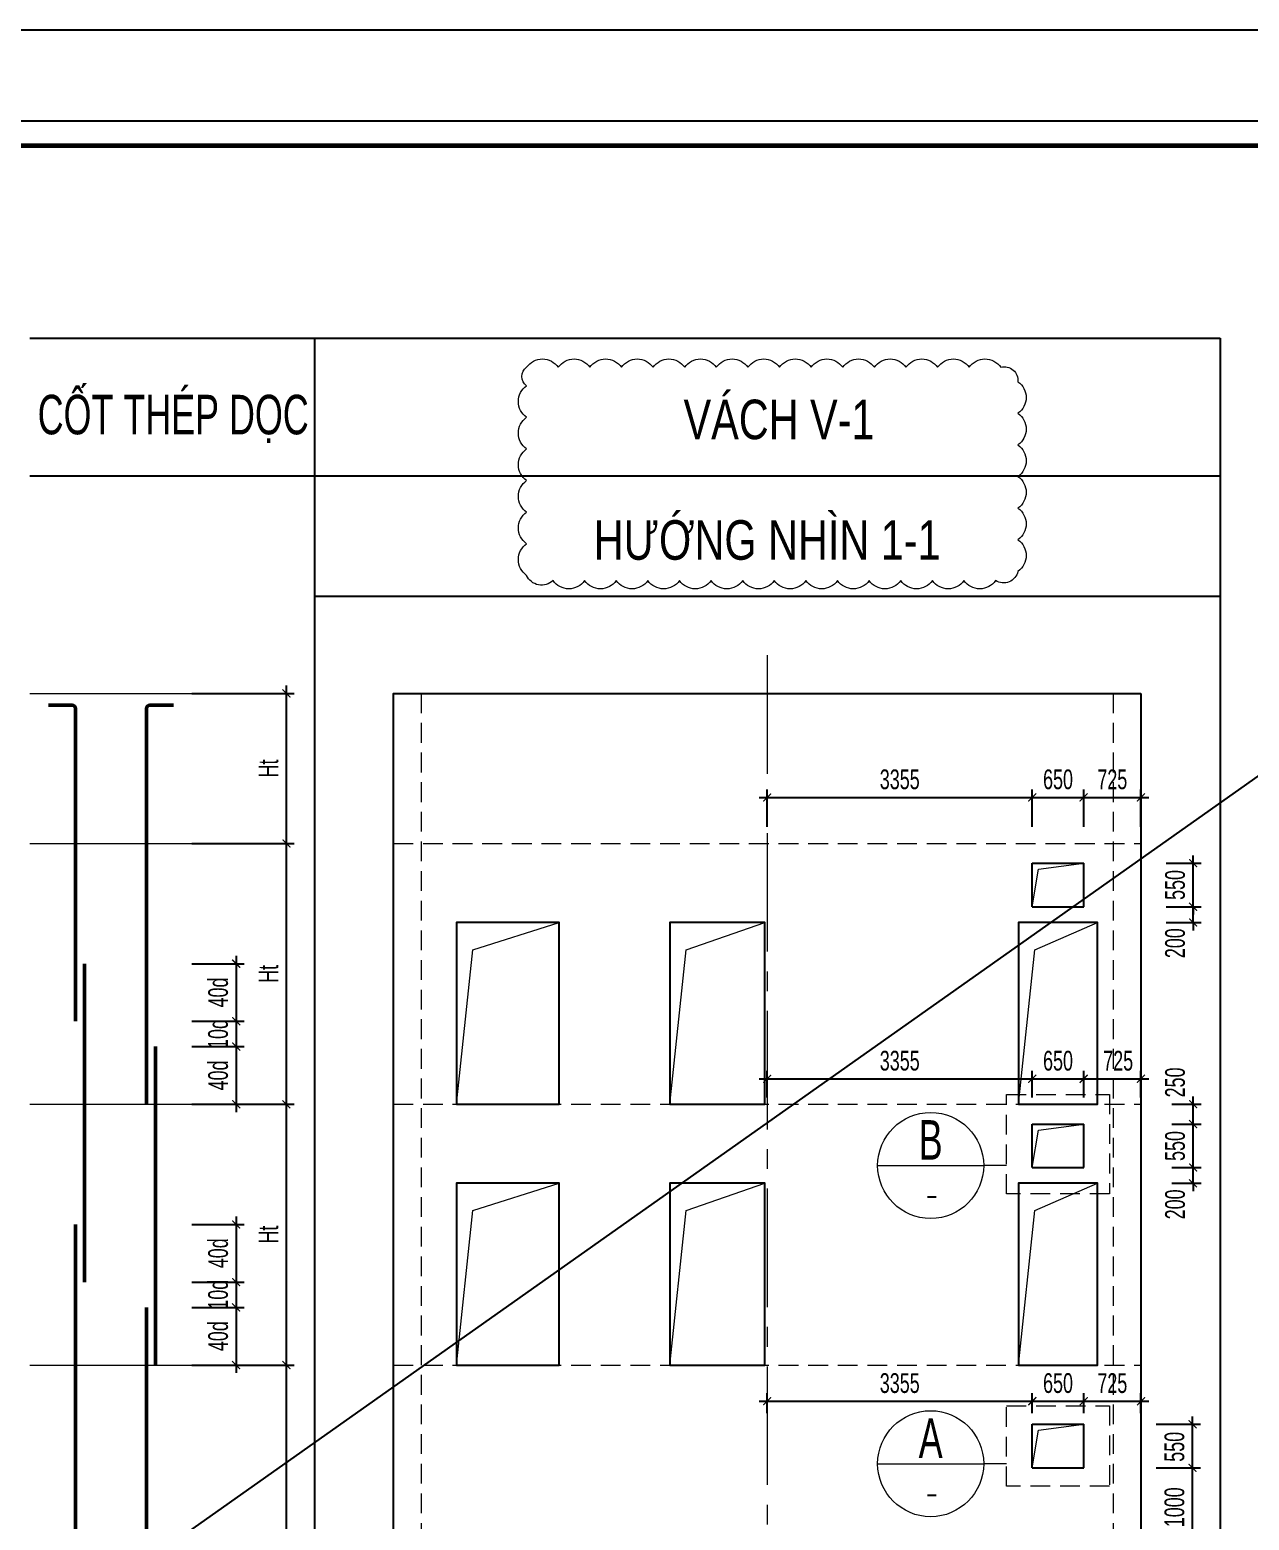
# Model space of a CAD drawing. Header units: millimetres. Extents: x -17374 to 181693, y -29783 to 15580.
# Drawn here: x 128884 to 132742, y 10865 to 15580 of the extents above; entities that cross this region are included whole.
import ezdxf
from ezdxf.enums import TextEntityAlignment as Align

# ---------------------------------------------------------------- set-up
doc = ezdxf.new("R2010")
doc.units = ezdxf.units.MM
doc.header["$LTSCALE"] = 250
doc.header["$MEASUREMENT"] = 0
doc.linetypes.add('CENTER2', pattern=[1.125, 0.75, -0.125, 0.125, -0.125])
doc.linetypes.add('HIDDEN', pattern=[0.375, 0.25, -0.125])
doc.layers.add('CDC-KHUNGTEN', color=7, linetype='Continuous')
for name, color, linetype, lineweight in [('CDC.01.AXIS', 160, 'CENTER2', 13), ('CDC.02.DIM', 1, 'Continuous', 18), ('CDC.03.BORDER', 3, 'Continuous', 25), ('CDC.04.HIDDEN', 8, 'HIDDEN', 15), ('CDC.05.STEEL', 4, 'Continuous', 50), ('CDC.06.TEXT', 2, 'Continuous', 18), ('CDC.11.NOTE', 8, 'Continuous', 18)]:
    doc.layers.add(name, color=color, linetype=linetype, lineweight=lineweight)
doc.layers.add('CHANGE 2019', color=6, linetype='Continuous', lineweight=18, plot=False)
doc.layers.add('KCS_Plotter', color=11, linetype='Continuous', plot=False)
doc.styles.add('ARIAL', font='arial.ttf', dxfattribs={"width": 0.65})
doc.styles.add('KCS_SMTEXT', font='arial.ttf', dxfattribs={"width": 0.7})
doc.dimstyles.new('dim25x4', dxfattribs={"dimscale": 25, "dimtxt": 2.5, "dimasz": 1, "dimexe": 1, "dimexo": 0, "dimgap": 1, "dimtad": 1, "dimdec": 0, "dimlfac": 4, "dimdsep": 46, "dimtxsty": 'ARIAL', "dimblk": 'ARCHTICK', "dimcen": 1, "dimdle": 1, "dimclrd": 1, "dimclre": 1, "dimclrt": 2, "dimadec": 0, "dimazin": 0, "dimtfac": 0.00072, "dimtdec": 0, "dimtix": 1, "dimtmove": 2, "dimatfit": 3, "dimldrblk": 'ARCHTICK', "dimfxl": 1, "dimtolj": 1, "dimarcsym": 0})

# ---------------------------------------------------------------- blocks, each defined once
blk = doc.blocks.new('_ArchTick')
at = {"color": 0, "linetype": 'ByBlock', "const_width": 0.15}
blk.add_lwpolyline([(-0.5, -0.5), (0.5, 0.5)], dxfattribs=at)
blk = doc.blocks.new('*D327')
at = {"layer": 'CDC.02.DIM', "color": 1, "lineweight": -2, "transparency": 16777216}
for p, q in [((129696.2, 10180.8), (129696.2, 11380.8)), ((129397.1, 11355.8), (129721.2, 11355.8)), ((129397.1, 10205.8), (129721.2, 10205.8))]:
    blk.add_line(p, q, dxfattribs=at)
at = {"layer": 'Defpoints', "color": 0, "transparency": 16777216}
for p in [(129397.1, 11355.8), (129696.2, 11355.8), (129397.1, 10205.8)]:
    blk.add_point(p, dxfattribs=at)
at = {"layer": 'CDC.02.DIM', "color": 1, "lineweight": -2, "transparency": 16777216, "xscale": 25, "yscale": 25, "zscale": 25}
for p, rotation in [((129696.2, 11355.8), 90), ((129696.2, 10205.8), 270)]:
    blk.add_blockref('_ArchTick', p, dxfattribs=dict(at, rotation=rotation))
at = {"layer": 'CDC.02.DIM', "color": 2, "transparency": 16777216, "insert": (129639.6, 10780.8), "char_height": 62.5, "attachment_point": 5, "rotation": 90, "style": 'ARIAL'}
blk.add_mtext('\\A1;Ht', dxfattribs=at)
blk = doc.blocks.new('*D289')
at = {"layer": 'CDC.02.DIM', "color": 1, "lineweight": -2, "transparency": 16777216}
for p, q in [((129397.1, 11800.6), (129562.3, 11800.6)), ((129537.3, 11825.6), (129537.3, 11593.2)), ((129397.1, 11618.2), (129562.3, 11618.2))]:
    blk.add_line(p, q, dxfattribs=at)
at = {"layer": 'Defpoints', "color": 0, "transparency": 16777216}
for p in [(129397.1, 11800.6), (129397.1, 11618.2), (129537.3, 11618.2)]:
    blk.add_point(p, dxfattribs=at)
at = {"layer": 'CDC.02.DIM', "color": 1, "lineweight": -2, "transparency": 16777216, "xscale": 25, "yscale": 25, "zscale": 25}
for p, rotation in [((129537.3, 11800.6), 90), ((129537.3, 11618.2), 270)]:
    blk.add_blockref('_ArchTick', p, dxfattribs=dict(at, rotation=rotation))
at = {"layer": 'CDC.02.DIM', "color": 2, "transparency": 16777216, "insert": (129480.4, 11709.4), "char_height": 62.5, "attachment_point": 5, "rotation": 90, "style": 'ARIAL'}
blk.add_mtext('\\A1;40d', dxfattribs=at)
blk = doc.blocks.new('*D290')
at = {"layer": 'CDC.02.DIM', "color": 1, "lineweight": -2, "transparency": 16777216}
for p, q in [((129537.3, 11563.2), (129537.3, 11330.8)), ((129397.1, 11538.2), (129562.3, 11538.2)), ((129397.1, 11355.8), (129562.3, 11355.8))]:
    blk.add_line(p, q, dxfattribs=at)
at = {"layer": 'Defpoints', "color": 0, "transparency": 16777216}
for p in [(129397.1, 11538.2), (129397.1, 11355.8), (129537.3, 11355.8)]:
    blk.add_point(p, dxfattribs=at)
at = {"layer": 'CDC.02.DIM', "color": 1, "lineweight": -2, "transparency": 16777216, "xscale": 25, "yscale": 25, "zscale": 25}
for p, rotation in [((129537.3, 11538.2), 90), ((129537.3, 11355.8), 270)]:
    blk.add_blockref('_ArchTick', p, dxfattribs=dict(at, rotation=rotation))
at = {"layer": 'CDC.02.DIM', "color": 2, "transparency": 16777216, "insert": (129480.4, 11447), "char_height": 62.5, "attachment_point": 5, "rotation": 90, "style": 'ARIAL'}
blk.add_mtext('\\A1;40d', dxfattribs=at)
blk = doc.blocks.new('*D291')
at = {"layer": 'CDC.02.DIM', "color": 1, "lineweight": -2, "transparency": 16777216}
for p, q in [((129397.1, 11618.2), (129562.3, 11618.2)), ((129537.3, 11643.2), (129537.3, 11513.2)), ((129397.1, 11538.2), (129562.3, 11538.2))]:
    blk.add_line(p, q, dxfattribs=at)
at = {"layer": 'Defpoints', "color": 0, "transparency": 16777216}
for p in [(129397.1, 11618.2), (129397.1, 11538.2), (129537.3, 11538.2)]:
    blk.add_point(p, dxfattribs=at)
at = {"layer": 'CDC.02.DIM', "color": 1, "lineweight": -2, "transparency": 16777216, "xscale": 25, "yscale": 25, "zscale": 25}
for p, rotation in [((129537.3, 11618.2), 90), ((129537.3, 11538.2), 270)]:
    blk.add_blockref('_ArchTick', p, dxfattribs=dict(at, rotation=rotation))
at = {"layer": 'CDC.02.DIM', "color": 2, "transparency": 16777216, "insert": (129480.2, 11578.2), "char_height": 62.5, "attachment_point": 5, "rotation": 90, "style": 'ARIAL'}
blk.add_mtext('\\A1;10d', dxfattribs=at)
blk = doc.blocks.new('*D292')
at = {"layer": 'CDC.02.DIM', "color": 1, "lineweight": -2, "transparency": 16777216}
for p, q in [((129397.1, 12180.8), (129721.2, 12180.8)), ((129696.2, 11330.8), (129696.2, 12205.8)), ((129397.1, 11355.8), (129721.2, 11355.8))]:
    blk.add_line(p, q, dxfattribs=at)
at = {"layer": 'Defpoints', "color": 0, "transparency": 16777216}
for p in [(129397.1, 12180.8), (129696.2, 12180.8), (129397.1, 11355.8)]:
    blk.add_point(p, dxfattribs=at)
at = {"layer": 'CDC.02.DIM', "color": 1, "lineweight": -2, "transparency": 16777216, "xscale": 25, "yscale": 25, "zscale": 25}
for p, rotation in [((129696.2, 12180.8), 90), ((129696.2, 11355.8), 270)]:
    blk.add_blockref('_ArchTick', p, dxfattribs=dict(at, rotation=rotation))
at = {"layer": 'CDC.02.DIM', "color": 2, "transparency": 16777216, "insert": (129639.6, 11768.3), "char_height": 62.5, "attachment_point": 5, "rotation": 90, "style": 'ARIAL'}
blk.add_mtext('\\A1;Ht', dxfattribs=at)
blk = doc.blocks.new('*D296')
at = {"layer": 'CDC.02.DIM', "color": 1, "lineweight": -2, "transparency": 16777216}
for p, q in [((129537.3, 12650.6), (129537.3, 12418.2)), ((129397.1, 12625.6), (129562.3, 12625.6)), ((129397.1, 12443.2), (129562.3, 12443.2))]:
    blk.add_line(p, q, dxfattribs=at)
at = {"layer": 'Defpoints', "color": 0, "transparency": 16777216}
for p in [(129397.1, 12625.6), (129397.1, 12443.2), (129537.3, 12443.2)]:
    blk.add_point(p, dxfattribs=at)
at = {"layer": 'CDC.02.DIM', "color": 1, "lineweight": -2, "transparency": 16777216, "xscale": 25, "yscale": 25, "zscale": 25}
for p, rotation in [((129537.3, 12625.6), 90), ((129537.3, 12443.2), 270)]:
    blk.add_blockref('_ArchTick', p, dxfattribs=dict(at, rotation=rotation))
at = {"layer": 'CDC.02.DIM', "color": 2, "transparency": 16777216, "insert": (129480.4, 12534.4), "char_height": 62.5, "attachment_point": 5, "rotation": 90, "style": 'ARIAL'}
blk.add_mtext('\\A1;40d', dxfattribs=at)
blk = doc.blocks.new('*D297')
at = {"layer": 'CDC.02.DIM', "color": 1, "lineweight": -2, "transparency": 16777216}
for p, q in [((129397.1, 12363.2), (129562.3, 12363.2)), ((129537.3, 12388.2), (129537.3, 12155.8)), ((129397.1, 12180.8), (129562.3, 12180.8))]:
    blk.add_line(p, q, dxfattribs=at)
at = {"layer": 'Defpoints', "color": 0, "transparency": 16777216}
for p in [(129397.1, 12363.2), (129397.1, 12180.8), (129537.3, 12180.8)]:
    blk.add_point(p, dxfattribs=at)
at = {"layer": 'CDC.02.DIM', "color": 1, "lineweight": -2, "transparency": 16777216, "xscale": 25, "yscale": 25, "zscale": 25}
for p, rotation in [((129537.3, 12363.2), 90), ((129537.3, 12180.8), 270)]:
    blk.add_blockref('_ArchTick', p, dxfattribs=dict(at, rotation=rotation))
at = {"layer": 'CDC.02.DIM', "color": 2, "transparency": 16777216, "insert": (129480.4, 12272), "char_height": 62.5, "attachment_point": 5, "rotation": 90, "style": 'ARIAL'}
blk.add_mtext('\\A1;40d', dxfattribs=at)
blk = doc.blocks.new('*D298')
at = {"layer": 'CDC.02.DIM', "color": 1, "lineweight": -2, "transparency": 16777216}
for p, q in [((129537.3, 12468.2), (129537.3, 12338.2)), ((129397.1, 12443.2), (129562.3, 12443.2)), ((129397.1, 12363.2), (129562.3, 12363.2))]:
    blk.add_line(p, q, dxfattribs=at)
at = {"layer": 'Defpoints', "color": 0, "transparency": 16777216}
for p in [(129397.1, 12443.2), (129397.1, 12363.2), (129537.3, 12363.2)]:
    blk.add_point(p, dxfattribs=at)
at = {"layer": 'CDC.02.DIM', "color": 1, "lineweight": -2, "transparency": 16777216, "xscale": 25, "yscale": 25, "zscale": 25}
for p, rotation in [((129537.3, 12443.2), 90), ((129537.3, 12363.2), 270)]:
    blk.add_blockref('_ArchTick', p, dxfattribs=dict(at, rotation=rotation))
at = {"layer": 'CDC.02.DIM', "color": 2, "transparency": 16777216, "insert": (129480.2, 12403.2), "char_height": 62.5, "attachment_point": 5, "rotation": 90, "style": 'ARIAL'}
blk.add_mtext('\\A1;10d', dxfattribs=at)
blk = doc.blocks.new('*D299')
at = {"layer": 'CDC.02.DIM', "color": 1, "lineweight": -2, "transparency": 16777216}
for p, q in [((129696.2, 12155.8), (129696.2, 13030.8)), ((129397.1, 13005.8), (129721.2, 13005.8)), ((129397.1, 12180.8), (129721.2, 12180.8))]:
    blk.add_line(p, q, dxfattribs=at)
at = {"layer": 'Defpoints', "color": 0, "transparency": 16777216}
for p in [(129397.1, 13005.8), (129696.2, 13005.8), (129397.1, 12180.8)]:
    blk.add_point(p, dxfattribs=at)
at = {"layer": 'CDC.02.DIM', "color": 1, "lineweight": -2, "transparency": 16777216, "xscale": 25, "yscale": 25, "zscale": 25}
for p, rotation in [((129696.2, 13005.8), 90), ((129696.2, 12180.8), 270)]:
    blk.add_blockref('_ArchTick', p, dxfattribs=dict(at, rotation=rotation))
at = {"layer": 'CDC.02.DIM', "color": 2, "transparency": 16777216, "insert": (129639.6, 12593.3), "char_height": 62.5, "attachment_point": 5, "rotation": 90, "style": 'ARIAL'}
blk.add_mtext('\\A1;Ht', dxfattribs=at)
blk = doc.blocks.new('*D302')
at = {"layer": 'CDC.02.DIM', "color": 1, "lineweight": -2, "transparency": 16777216}
for p, q in [((129696.2, 12980.8), (129696.2, 13505.8)), ((129397.1, 13480.8), (129721.2, 13480.8)), ((129397.1, 13005.8), (129721.2, 13005.8))]:
    blk.add_line(p, q, dxfattribs=at)
at = {"layer": 'Defpoints', "color": 0, "transparency": 16777216}
for p in [(129397.1, 13480.8), (129696.2, 13480.8), (129397.1, 13005.8)]:
    blk.add_point(p, dxfattribs=at)
at = {"layer": 'CDC.02.DIM', "color": 1, "lineweight": -2, "transparency": 16777216, "xscale": 25, "yscale": 25, "zscale": 25}
for p, rotation in [((129696.2, 13480.8), 90), ((129696.2, 13005.8), 270)]:
    blk.add_blockref('_ArchTick', p, dxfattribs=dict(at, rotation=rotation))
at = {"layer": 'CDC.02.DIM', "color": 2, "transparency": 16777216, "insert": (129639.6, 13243.3), "char_height": 62.5, "attachment_point": 5, "rotation": 90, "style": 'ARIAL'}
blk.add_mtext('\\A1;Ht', dxfattribs=at)
blk = doc.blocks.new('*D335')
at = {"layer": 'CDC.02.DIM', "color": 1, "lineweight": -2, "transparency": 16777216}
for p, q in [((132030.8, 12261.3), (132243.3, 12261.3)), ((132055.8, 12202.3), (132055.8, 12286.3)), ((132218.3, 12202.3), (132218.3, 12286.3))]:
    blk.add_line(p, q, dxfattribs=at)
at = {"layer": 'Defpoints', "color": 0, "transparency": 16777216}
for p in [(132218.3, 12261.3), (132055.8, 12202.3), (132218.3, 12202.3)]:
    blk.add_point(p, dxfattribs=at)
at = {"layer": 'CDC.02.DIM', "color": 1, "lineweight": -2, "transparency": 16777216, "xscale": 25, "yscale": 25, "zscale": 25, "rotation": 180}
blk.add_blockref('_ArchTick', (132055.8, 12261.3), dxfattribs=at)
at = {"layer": 'CDC.02.DIM', "color": 1, "lineweight": -2, "transparency": 16777216, "xscale": 25, "yscale": 25, "zscale": 25}
blk.add_blockref('_ArchTick', (132218.3, 12261.3), dxfattribs=at)
at = {"layer": 'CDC.02.DIM', "color": 2, "transparency": 16777216, "insert": (132137.1, 12318.2), "char_height": 62.5, "attachment_point": 5, "style": 'ARIAL'}
blk.add_mtext('\\A1;650', dxfattribs=at)
blk = doc.blocks.new('*D336')
at = {"layer": 'CDC.02.DIM', "color": 1, "lineweight": -2, "transparency": 16777216}
for p, q in [((132193.3, 12261.3), (132424.6, 12261.3)), ((132218.3, 12202.3), (132218.3, 12286.3)), ((132399.6, 12202.3), (132399.6, 12286.3))]:
    blk.add_line(p, q, dxfattribs=at)
at = {"layer": 'Defpoints', "color": 0, "transparency": 16777216}
for p in [(132399.6, 12261.3), (132218.3, 12202.3), (132399.6, 12202.3)]:
    blk.add_point(p, dxfattribs=at)
at = {"layer": 'CDC.02.DIM', "color": 1, "lineweight": -2, "transparency": 16777216, "xscale": 25, "yscale": 25, "zscale": 25, "rotation": 180}
blk.add_blockref('_ArchTick', (132218.3, 12261.3), dxfattribs=at)
at = {"layer": 'CDC.02.DIM', "color": 1, "lineweight": -2, "transparency": 16777216, "xscale": 25, "yscale": 25, "zscale": 25}
blk.add_blockref('_ArchTick', (132399.6, 12261.3), dxfattribs=at)
at = {"layer": 'CDC.02.DIM', "color": 2, "transparency": 16777216, "insert": (132327.4, 12318.2), "char_height": 62.5, "attachment_point": 5, "style": 'ARIAL'}
blk.add_mtext('\\A1;725', dxfattribs=at)
blk = doc.blocks.new('*D337')
at = {"layer": 'CDC.02.DIM', "color": 1, "lineweight": -2, "transparency": 16777216}
for p, q in [((131192.1, 12261.3), (132080.8, 12261.3)), ((131217.1, 12202.3), (131217.1, 12286.3)), ((132055.8, 12202.3), (132055.8, 12286.3))]:
    blk.add_line(p, q, dxfattribs=at)
at = {"layer": 'Defpoints', "color": 0, "transparency": 16777216}
for p in [(132055.8, 12261.3), (131217.1, 12202.3), (132055.8, 12202.3)]:
    blk.add_point(p, dxfattribs=at)
at = {"layer": 'CDC.02.DIM', "color": 1, "lineweight": -2, "transparency": 16777216, "xscale": 25, "yscale": 25, "zscale": 25, "rotation": 180}
blk.add_blockref('_ArchTick', (131217.1, 12261.3), dxfattribs=at)
at = {"layer": 'CDC.02.DIM', "color": 1, "lineweight": -2, "transparency": 16777216, "xscale": 25, "yscale": 25, "zscale": 25}
blk.add_blockref('_ArchTick', (132055.8, 12261.3), dxfattribs=at)
at = {"layer": 'CDC.02.DIM', "color": 2, "transparency": 16777216, "insert": (131636.4, 12318.3), "char_height": 62.5, "attachment_point": 5, "style": 'ARIAL'}
blk.add_mtext('\\A1;3355', dxfattribs=at)
blk = doc.blocks.new('*D338')
at = {"layer": 'CDC.02.DIM', "color": 1, "lineweight": -2, "transparency": 16777216}
for p, q in [((132055.8, 13058.9), (132055.8, 13176.5)), ((132218.3, 13058.9), (132218.3, 13176.5)), ((132030.8, 13151.5), (132243.3, 13151.5))]:
    blk.add_line(p, q, dxfattribs=at)
at = {"layer": 'Defpoints', "color": 0, "transparency": 16777216}
for p in [(132218.3, 13151.5), (132055.8, 13058.9), (132218.3, 13058.9)]:
    blk.add_point(p, dxfattribs=at)
at = {"layer": 'CDC.02.DIM', "color": 1, "lineweight": -2, "transparency": 16777216, "xscale": 25, "yscale": 25, "zscale": 25, "rotation": 180}
blk.add_blockref('_ArchTick', (132055.8, 13151.5), dxfattribs=at)
at = {"layer": 'CDC.02.DIM', "color": 1, "lineweight": -2, "transparency": 16777216, "xscale": 25, "yscale": 25, "zscale": 25}
blk.add_blockref('_ArchTick', (132218.3, 13151.5), dxfattribs=at)
at = {"layer": 'CDC.02.DIM', "color": 2, "transparency": 16777216, "insert": (132137.1, 13208.4), "char_height": 62.5, "attachment_point": 5, "style": 'ARIAL'}
blk.add_mtext('\\A1;650', dxfattribs=at)
blk = doc.blocks.new('*D339')
at = {"layer": 'CDC.02.DIM', "color": 1, "lineweight": -2, "transparency": 16777216}
for p, q in [((132218.3, 13058.9), (132218.3, 13176.5)), ((132399.6, 13058.9), (132399.6, 13176.5)), ((132193.3, 13151.5), (132424.6, 13151.5))]:
    blk.add_line(p, q, dxfattribs=at)
at = {"layer": 'Defpoints', "color": 0, "transparency": 16777216}
for p in [(132399.6, 13151.5), (132218.3, 13058.9), (132399.6, 13058.9)]:
    blk.add_point(p, dxfattribs=at)
at = {"layer": 'CDC.02.DIM', "color": 1, "lineweight": -2, "transparency": 16777216, "xscale": 25, "yscale": 25, "zscale": 25, "rotation": 180}
blk.add_blockref('_ArchTick', (132218.3, 13151.5), dxfattribs=at)
at = {"layer": 'CDC.02.DIM', "color": 1, "lineweight": -2, "transparency": 16777216, "xscale": 25, "yscale": 25, "zscale": 25}
blk.add_blockref('_ArchTick', (132399.6, 13151.5), dxfattribs=at)
at = {"layer": 'CDC.02.DIM', "color": 2, "transparency": 16777216, "insert": (132308.9, 13208.4), "char_height": 62.5, "attachment_point": 5, "style": 'ARIAL'}
blk.add_mtext('\\A1;725', dxfattribs=at)
blk = doc.blocks.new('*D340')
at = {"layer": 'CDC.02.DIM', "color": 1, "lineweight": -2, "transparency": 16777216}
for p, q in [((131217.1, 13058.9), (131217.1, 13176.5)), ((132055.8, 13058.9), (132055.8, 13176.5)), ((131192.1, 13151.5), (132080.8, 13151.5))]:
    blk.add_line(p, q, dxfattribs=at)
at = {"layer": 'Defpoints', "color": 0, "transparency": 16777216}
for p in [(132055.8, 13151.5), (131217.1, 13058.9), (132055.8, 13058.9)]:
    blk.add_point(p, dxfattribs=at)
at = {"layer": 'CDC.02.DIM', "color": 1, "lineweight": -2, "transparency": 16777216, "xscale": 25, "yscale": 25, "zscale": 25, "rotation": 180}
blk.add_blockref('_ArchTick', (131217.1, 13151.5), dxfattribs=at)
at = {"layer": 'CDC.02.DIM', "color": 1, "lineweight": -2, "transparency": 16777216, "xscale": 25, "yscale": 25, "zscale": 25}
blk.add_blockref('_ArchTick', (132055.8, 13151.5), dxfattribs=at)
at = {"layer": 'CDC.02.DIM', "color": 2, "transparency": 16777216, "insert": (131636.4, 13208.4), "char_height": 62.5, "attachment_point": 5, "style": 'ARIAL'}
blk.add_mtext('\\A1;3355', dxfattribs=at)
blk = doc.blocks.new('*D356')
at = {"layer": 'CDC.02.DIM', "color": 1, "lineweight": -2, "transparency": 16777216}
for p, q in [((131192.1, 11241.4), (132080.8, 11241.4)), ((131217.1, 11203.8), (131217.1, 11266.4)), ((132055.8, 11203.8), (132055.8, 11266.4))]:
    blk.add_line(p, q, dxfattribs=at)
at = {"layer": 'Defpoints', "color": 0, "transparency": 16777216}
for p in [(132055.8, 11241.4), (131217.1, 11203.8), (132055.8, 11203.8)]:
    blk.add_point(p, dxfattribs=at)
at = {"layer": 'CDC.02.DIM', "color": 1, "lineweight": -2, "transparency": 16777216, "xscale": 25, "yscale": 25, "zscale": 25, "rotation": 180}
blk.add_blockref('_ArchTick', (131217.1, 11241.4), dxfattribs=at)
at = {"layer": 'CDC.02.DIM', "color": 1, "lineweight": -2, "transparency": 16777216, "xscale": 25, "yscale": 25, "zscale": 25}
blk.add_blockref('_ArchTick', (132055.8, 11241.4), dxfattribs=at)
at = {"layer": 'CDC.02.DIM', "color": 2, "transparency": 16777216, "insert": (131636.4, 11298.3), "char_height": 62.5, "attachment_point": 5, "style": 'ARIAL'}
blk.add_mtext('\\A1;3355', dxfattribs=at)
blk = doc.blocks.new('*D357')
at = {"layer": 'CDC.02.DIM', "color": 1, "lineweight": -2, "transparency": 16777216}
for p, q in [((132030.8, 11241.4), (132243.3, 11241.4)), ((132055.8, 11203.8), (132055.8, 11266.4)), ((132218.3, 11203.8), (132218.3, 11266.4))]:
    blk.add_line(p, q, dxfattribs=at)
at = {"layer": 'Defpoints', "color": 0, "transparency": 16777216}
for p in [(132218.3, 11241.4), (132055.8, 11203.8), (132218.3, 11203.8)]:
    blk.add_point(p, dxfattribs=at)
at = {"layer": 'CDC.02.DIM', "color": 1, "lineweight": -2, "transparency": 16777216, "xscale": 25, "yscale": 25, "zscale": 25, "rotation": 180}
blk.add_blockref('_ArchTick', (132055.8, 11241.4), dxfattribs=at)
at = {"layer": 'CDC.02.DIM', "color": 1, "lineweight": -2, "transparency": 16777216, "xscale": 25, "yscale": 25, "zscale": 25}
blk.add_blockref('_ArchTick', (132218.3, 11241.4), dxfattribs=at)
at = {"layer": 'CDC.02.DIM', "color": 2, "transparency": 16777216, "insert": (132137.1, 11298.3), "char_height": 62.5, "attachment_point": 5, "style": 'ARIAL'}
blk.add_mtext('\\A1;650', dxfattribs=at)
blk = doc.blocks.new('*D358')
at = {"layer": 'CDC.02.DIM', "color": 1, "lineweight": -2, "transparency": 16777216}
for p, q in [((132193.3, 11241.4), (132424.6, 11241.4)), ((132218.3, 11203.8), (132218.3, 11266.4)), ((132399.6, 11203.8), (132399.6, 11266.4))]:
    blk.add_line(p, q, dxfattribs=at)
at = {"layer": 'Defpoints', "color": 0, "transparency": 16777216}
for p in [(132399.6, 11241.4), (132218.3, 11203.8), (132399.6, 11203.8)]:
    blk.add_point(p, dxfattribs=at)
at = {"layer": 'CDC.02.DIM', "color": 1, "lineweight": -2, "transparency": 16777216, "xscale": 25, "yscale": 25, "zscale": 25, "rotation": 180}
blk.add_blockref('_ArchTick', (132218.3, 11241.4), dxfattribs=at)
at = {"layer": 'CDC.02.DIM', "color": 1, "lineweight": -2, "transparency": 16777216, "xscale": 25, "yscale": 25, "zscale": 25}
blk.add_blockref('_ArchTick', (132399.6, 11241.4), dxfattribs=at)
at = {"layer": 'CDC.02.DIM', "color": 2, "transparency": 16777216, "insert": (132308.9, 11298.3), "char_height": 62.5, "attachment_point": 5, "style": 'ARIAL'}
blk.add_mtext('\\A1;725', dxfattribs=at)
blk = doc.blocks.new('*D359')
at = {"layer": 'CDC.02.DIM', "color": 1, "lineweight": -2, "transparency": 16777216}
for p, q in [((132562.5, 10755.8), (132562.5, 11055.8)), ((132447.9, 11030.8), (132587.5, 11030.8)), ((132447.9, 10780.8), (132587.5, 10780.8))]:
    blk.add_line(p, q, dxfattribs=at)
at = {"layer": 'Defpoints', "color": 0, "transparency": 16777216}
for p in [(132447.9, 11030.8), (132562.5, 11030.8), (132447.9, 10780.8)]:
    blk.add_point(p, dxfattribs=at)
at = {"layer": 'CDC.02.DIM', "color": 1, "lineweight": -2, "transparency": 16777216, "xscale": 25, "yscale": 25, "zscale": 25}
for p, rotation in [((132562.5, 11030.8), 90), ((132562.5, 10780.8), 270)]:
    blk.add_blockref('_ArchTick', p, dxfattribs=dict(at, rotation=rotation))
at = {"layer": 'CDC.02.DIM', "color": 2, "transparency": 16777216, "insert": (132505.6, 10905.8), "char_height": 62.5, "attachment_point": 5, "rotation": 90, "style": 'ARIAL'}
blk.add_mtext('\\A1;1000', dxfattribs=at)
blk = doc.blocks.new('*D360')
at = {"layer": 'CDC.02.DIM', "color": 1, "lineweight": -2, "transparency": 16777216}
for p, q in [((132562.5, 11005.8), (132562.5, 11193.3)), ((132447.9, 11168.3), (132587.5, 11168.3)), ((132447.9, 11030.8), (132587.5, 11030.8))]:
    blk.add_line(p, q, dxfattribs=at)
at = {"layer": 'Defpoints', "color": 0, "transparency": 16777216}
for p in [(132447.9, 11168.3), (132562.5, 11168.3), (132447.9, 11030.8)]:
    blk.add_point(p, dxfattribs=at)
at = {"layer": 'CDC.02.DIM', "color": 1, "lineweight": -2, "transparency": 16777216, "xscale": 25, "yscale": 25, "zscale": 25}
for p, rotation in [((132562.5, 11168.3), 90), ((132562.5, 11030.8), 270)]:
    blk.add_blockref('_ArchTick', p, dxfattribs=dict(at, rotation=rotation))
at = {"layer": 'CDC.02.DIM', "color": 2, "transparency": 16777216, "insert": (132505.6, 11097.1), "char_height": 62.5, "attachment_point": 5, "rotation": 90, "style": 'ARIAL'}
blk.add_mtext('\\A1;550', dxfattribs=at)
blk = doc.blocks.new('*D361')
at = {"layer": 'CDC.02.DIM', "color": 1, "lineweight": -2, "transparency": 16777216}
for p, q in [((132497.2, 11980.8), (132589.5, 11980.8)), ((132564.5, 11980.8), (132564.5, 12005.8)), ((132564.5, 11930.8), (132564.5, 11980.8)), ((132497.2, 11930.8), (132589.5, 11930.8)), ((132564.5, 11930.8), (132564.5, 11905.8))]:
    blk.add_line(p, q, dxfattribs=at)
at = {"layer": 'Defpoints', "color": 0, "transparency": 16777216}
for p in [(132497.2, 11980.8), (132564.5, 11980.8), (132497.2, 11930.8)]:
    blk.add_point(p, dxfattribs=at)
at = {"layer": 'CDC.02.DIM', "color": 1, "lineweight": -2, "transparency": 16777216, "xscale": 25, "yscale": 25, "zscale": 25}
for p, rotation in [((132564.5, 11980.8), 270), ((132564.5, 11930.8), 90)]:
    blk.add_blockref('_ArchTick', p, dxfattribs=dict(at, rotation=rotation))
at = {"layer": 'CDC.02.DIM', "color": 2, "transparency": 16777216, "insert": (132507.6, 11864.1), "char_height": 62.5, "attachment_point": 5, "rotation": 90, "style": 'ARIAL'}
blk.add_mtext('\\A1;200', dxfattribs=at)
blk = doc.blocks.new('*D362')
at = {"layer": 'CDC.02.DIM', "color": 1, "lineweight": -2, "transparency": 16777216}
for p, q in [((132497.2, 12118.3), (132589.5, 12118.3)), ((132564.5, 11955.8), (132564.5, 12143.3)), ((132497.2, 11980.8), (132589.5, 11980.8))]:
    blk.add_line(p, q, dxfattribs=at)
at = {"layer": 'Defpoints', "color": 0, "transparency": 16777216}
for p in [(132497.2, 12118.3), (132564.5, 12118.3), (132497.2, 11980.8)]:
    blk.add_point(p, dxfattribs=at)
at = {"layer": 'CDC.02.DIM', "color": 1, "lineweight": -2, "transparency": 16777216, "xscale": 25, "yscale": 25, "zscale": 25}
for p, rotation in [((132564.5, 12118.3), 90), ((132564.5, 11980.8), 270)]:
    blk.add_blockref('_ArchTick', p, dxfattribs=dict(at, rotation=rotation))
at = {"layer": 'CDC.02.DIM', "color": 2, "transparency": 16777216, "insert": (132507.6, 12048.8), "char_height": 62.5, "attachment_point": 5, "rotation": 90, "style": 'ARIAL'}
blk.add_mtext('\\A1;550', dxfattribs=at)
blk = doc.blocks.new('*D363')
at = {"layer": 'CDC.02.DIM', "color": 1, "lineweight": -2, "transparency": 16777216}
for p, q in [((132564.5, 12805.8), (132564.5, 12830.8)), ((132479.7, 12805.8), (132589.5, 12805.8)), ((132564.5, 12755.8), (132564.5, 12805.8)), ((132479.7, 12755.8), (132589.5, 12755.8)), ((132564.5, 12755.8), (132564.5, 12730.8))]:
    blk.add_line(p, q, dxfattribs=at)
at = {"layer": 'Defpoints', "color": 0, "transparency": 16777216}
for p in [(132479.7, 12805.8), (132564.5, 12805.8), (132479.7, 12755.8)]:
    blk.add_point(p, dxfattribs=at)
at = {"layer": 'CDC.02.DIM', "color": 1, "lineweight": -2, "transparency": 16777216, "xscale": 25, "yscale": 25, "zscale": 25}
for p, rotation in [((132564.5, 12805.8), 270), ((132564.5, 12755.8), 90)]:
    blk.add_blockref('_ArchTick', p, dxfattribs=dict(at, rotation=rotation))
at = {"layer": 'CDC.02.DIM', "color": 2, "transparency": 16777216, "insert": (132507.6, 12690.4), "char_height": 62.5, "attachment_point": 5, "rotation": 90, "style": 'ARIAL'}
blk.add_mtext('\\A1;200', dxfattribs=at)
blk = doc.blocks.new('*D364')
at = {"layer": 'CDC.02.DIM', "color": 1, "lineweight": -2, "transparency": 16777216}
for p, q in [((132564.5, 12943.3), (132564.5, 12968.3)), ((132479.7, 12943.3), (132589.5, 12943.3)), ((132564.5, 12805.8), (132564.5, 12943.3)), ((132479.7, 12805.8), (132589.5, 12805.8)), ((132564.5, 12805.8), (132564.5, 12780.8))]:
    blk.add_line(p, q, dxfattribs=at)
at = {"layer": 'Defpoints', "color": 0, "transparency": 16777216}
for p in [(132479.7, 12943.3), (132564.5, 12943.3), (132479.7, 12805.8)]:
    blk.add_point(p, dxfattribs=at)
at = {"layer": 'CDC.02.DIM', "color": 1, "lineweight": -2, "transparency": 16777216, "xscale": 25, "yscale": 25, "zscale": 25}
for p, rotation in [((132564.5, 12943.3), 270), ((132564.5, 12805.8), 90)]:
    blk.add_blockref('_ArchTick', p, dxfattribs=dict(at, rotation=rotation))
at = {"layer": 'CDC.02.DIM', "color": 2, "transparency": 16777216, "insert": (132507.6, 12874.6), "char_height": 62.5, "attachment_point": 5, "rotation": 90, "style": 'ARIAL'}
blk.add_mtext('\\A1;550', dxfattribs=at)
blk = doc.blocks.new('*D278')
at = {"layer": 'CDC.02.DIM', "color": 1, "lineweight": -2, "transparency": 16777216}
for p, q in [((132496.7, 12180.8), (132589.5, 12180.8)), ((132564.5, 12093.3), (132564.5, 12205.8)), ((132497.2, 12118.3), (132589.5, 12118.3))]:
    blk.add_line(p, q, dxfattribs=at)
at = {"layer": 'Defpoints', "color": 0, "transparency": 16777216}
for p in [(132496.7, 12180.8), (132564.5, 12180.8), (132497.2, 12118.3)]:
    blk.add_point(p, dxfattribs=at)
at = {"layer": 'CDC.02.DIM', "color": 1, "lineweight": -2, "transparency": 16777216, "xscale": 25, "yscale": 25, "zscale": 25}
for p, rotation in [((132564.5, 12180.8), 90), ((132564.5, 12118.3), 270)]:
    blk.add_blockref('_ArchTick', p, dxfattribs=dict(at, rotation=rotation))
at = {"layer": 'CDC.02.DIM', "color": 2, "transparency": 16777216, "insert": (132507.6, 12249.9), "char_height": 62.5, "attachment_point": 5, "rotation": 90, "style": 'ARIAL'}
blk.add_mtext('\\A1;250', dxfattribs=at)
blk = doc.blocks.new('Khung tên chuẩn')
at = {"layer": 'CDC-KHUNGTEN', "color": 8}
blk.add_lwpolyline([(75096, 1100), (83000, 1100), (83000, 58300), (3000, 58300), (3000, 1100), (75096, 1100)], dxfattribs=at)
at = {"layer": 'CDC-KHUNGTEN', "color": 255, "lineweight": 60}
blk.add_lwpolyline([(74900, 1400), (74900, 58000), (3300, 58000), (3300, 1400), (74900, 1400)], close=True, dxfattribs=at)
at = {"layer": 'Defpoints', "color": 1, "ltscale": 0.2}
blk.add_lwpolyline([(0, 0), (0, 59400), (84100, 59400), (84100, 0), (0, 0)], close=True, dxfattribs=at)

msp = doc.modelspace()

# ---------------------------------------------------------------- linework, layer by layer
at = {"layer": 'CDC.01.AXIS', "ltscale": 2}
msp.add_line((131217.07, 13601.32), (131217.07, 8136.93), dxfattribs=at)
at = {"layer": 'CDC.03.BORDER'}
for p, q in [((128884.47, 14604.85), (129784.57, 14604.85)), ((129784.57, 14604.85), (132649.57, 14604.85)), ((129784.57, 14604.85), (129784.57, 7411.95)), ((132649.57, 14604.85), (132649.57, 7411.95)), ((128884.47, 14169.31), (129784.57, 14169.31)), ((129784.57, 14169.31), (132649.57, 14169.31)), ((132649.57, 14169.31), (132649.57, 7411.95)), ((129784.57, 13787.92), (132649.57, 13787.92)), ((132399.57, 13480.8), (132399.57, 8255.8)), ((132055.82, 12805.8), (132055.82, 12943.3)), ((132218.32, 12805.8), (132218.32, 12943.3)), ((132055.82, 11980.8), (132055.82, 12118.3)), ((132218.32, 11980.8), (132218.32, 12118.3)), ((132055.82, 11030.8), (132055.82, 11168.3)), ((132218.32, 11030.8), (132218.32, 11168.3))]:
    msp.add_line(p, q, dxfattribs=at)
for points in [[(132649.57, 14604.85), (132649.57, 7411.95)], [(130034.57, 8255.8), (130034.57, 13480.8), (132399.57, 13480.8)], [(132055.82, 12943.3), (132218.32, 12943.3)], [(132055.82, 12805.8), (132218.32, 12805.8)], [(132055.82, 12118.3), (132218.32, 12118.3)], [(132055.82, 11980.8), (132218.32, 11980.8)], [(132055.82, 11168.3), (132218.32, 11168.3)], [(132055.82, 11030.8), (132218.32, 11030.8)]]:
    msp.add_lwpolyline(points, dxfattribs=at)
for points in [[(130234.57, 12180.8), (130559.57, 12180.8), (130559.57, 12755.8), (130234.57, 12755.8)], [(130909.57, 12180.8), (131209.57, 12180.8), (131209.57, 12755.8), (130909.57, 12755.8)], [(132012.07, 12180.8), (132262.07, 12180.8), (132262.07, 12755.8), (132012.07, 12755.8)], [(130234.57, 11355.8), (130559.57, 11355.8), (130559.57, 11930.8), (130234.57, 11930.8)], [(130909.57, 11355.8), (131209.57, 11355.8), (131209.57, 11930.8), (130909.57, 11930.8)], [(132012.07, 11355.8), (132262.07, 11355.8), (132262.07, 11930.8), (132012.07, 11930.8)]]:
    msp.add_lwpolyline(points, close=True, dxfattribs=at)
at = {"layer": 'CDC.04.HIDDEN', "ltscale": 10}
for p, q in [((128884.47, 13480.8), (129784.57, 13480.8)), ((128884.47, 13005.8), (129784.57, 13005.8)), ((128884.47, 12180.8), (129784.57, 12180.8)), ((128884.47, 11355.8), (129784.57, 11355.8))]:
    msp.add_line(p, q, dxfattribs=at)
at = {"layer": 'CDC.04.HIDDEN'}
for p, q in [((130122.07, 13480.8), (130122.07, 8255.8)), ((132312.07, 13480.8), (132312.07, 8255.8))]:
    msp.add_line(p, q, dxfattribs=at)
for points in [[(130034.57, 13005.8), (132399.57, 13005.8)], [(130034.57, 12180.8), (132399.57, 12180.8)], [(130034.57, 11355.8), (132399.57, 11355.8)]]:
    msp.add_lwpolyline(points, dxfattribs=at)
for points in [[(131974.21, 12212.07), (132299.94, 12212.07), (132299.94, 11897.4), (131974.21, 11897.4)], [(131974.21, 11226.7), (132299.94, 11226.7), (132299.94, 10972.4), (131974.21, 10972.4)]]:
    msp.add_lwpolyline(points, close=True, dxfattribs=at)
at = {"layer": 'CDC.05.STEEL'}
for p, q in [((129253.84, 13005.8), (129253.84, 13188.2)), ((129253.84, 13005.8), (129253.84, 13188.2)), ((129028.76, 13005.8), (129028.76, 13150.8)), ((129028.76, 12443.2), (129028.76, 13005.8)), ((129253.84, 12180.8), (129253.84, 13005.8)), ((129056.97, 12180.8), (129056.97, 12625.6)), ((129282.06, 12180.8), (129282.06, 12363.2)), ((129056.97, 11618.2), (129056.97, 12180.8)), ((129282.06, 11355.8), (129282.06, 12180.8)), ((129028.76, 11355.8), (129028.76, 11800.6)), ((129253.84, 11355.8), (129253.84, 11538.2)), ((129028.76, 10498.3), (129028.76, 11355.8)), ((129028.76, 11355.8), (129028.76, 11310.7)), ((129253.84, 10205.8), (129253.84, 11355.8))]:
    msp.add_line(p, q, dxfattribs=at)
at = {"layer": 'CDC.05.STEEL', "elevation": 0}
msp.add_lwpolyline([(129028.76, 12955.7), (129028.76, 13432.98, 0.4142136), (129018.76, 13442.98), (128943.47, 13442.98)], format="xyb", dxfattribs=at)
at = {"layer": 'CDC.05.STEEL'}
msp.add_lwpolyline([(129339.13, 13442.98), (129263.84, 13442.98, 0.4142136), (129253.84, 13432.98), (129253.84, 13005.8)], format="xyb", dxfattribs=at)
at = {"layer": 'CDC.11.NOTE', "color": 1}
for p, q in [((131566.58, 11987.05), (131901.99, 11987.05)), ((131974.21, 11987.05), (131901.99, 11987.05)), ((131566.58, 11043.62), (131901.99, 11043.62)), ((131974.21, 11043.62), (131901.99, 11043.62))]:
    msp.add_line(p, q, dxfattribs=at)
for points in [[(132055.82, 12805.8), (132075.32, 12924.32), (132218.32, 12943.3)], [(130234.57, 12180.8), (130285.98, 12669.21), (130559.57, 12755.8)], [(130909.57, 12180.8), (130960.98, 12669.21), (131209.57, 12755.8)], [(132012.07, 12180.8), (132063.48, 12669.21), (132262.07, 12755.8)], [(132055.82, 11980.8), (132075.32, 12099.32), (132218.32, 12118.3)], [(130234.57, 11355.8), (130285.98, 11844.21), (130559.57, 11930.8)], [(130909.57, 11355.8), (130960.98, 11844.21), (131209.57, 11930.8)], [(132012.07, 11355.8), (132063.48, 11844.21), (132262.07, 11930.8)], [(132055.82, 11030.8), (132075.32, 11149.32), (132218.32, 11168.3)]]:
    msp.add_lwpolyline(points, dxfattribs=at)
for centre in [(131734.29, 11987.05), (131734.29, 11043.62)]:
    msp.add_circle(centre, 167.71, dxfattribs=at)
at = {"layer": 'CHANGE 2019'}
msp.add_lwpolyline([(130456.12, 14512.63, -0.5205671), (130556.12, 14512.63, -0.5205671), (130656.12, 14512.63, -0.5205671), (130756.12, 14512.63, -0.5205671), (130856.12, 14512.63, -0.5205671), (130956.12, 14512.63, -0.5205671), (131056.12, 14512.63, -0.5205671), (131156.12, 14512.63, -0.5205671), (131256.12, 14512.63, -0.5205671), (131356.12, 14512.63, -0.5205671), (131456.12, 14512.63, -0.5205671), (131556.12, 14512.63, -0.5205671), (131656.12, 14512.63, -0.5205671), (131756.12, 14512.63, -0.5205671), (131856.12, 14512.63, -0.5205671), (131956.12, 14512.63, -0.5205671), (132010.33, 14466.84, -0.5205671), (132010.33, 14366.84, -0.5205671), (132010.33, 14266.84, -0.5205671), (132010.33, 14166.84, -0.5205671), (132010.33, 14066.84, -0.5205671), (132010.33, 13966.84, -0.5205671), (132010.33, 13866.84, -0.5205671), (131939.59, 13837.58, -0.5205671), (131839.59, 13837.58, -0.5205671), (131739.59, 13837.58, -0.5205671), (131639.59, 13837.58, -0.5205671), (131539.59, 13837.58, -0.5205671), (131439.59, 13837.58, -0.5205671), (131339.59, 13837.58, -0.5205671), (131239.59, 13837.58, -0.5205671), (131139.59, 13837.58, -0.5205671), (131039.59, 13837.58, -0.5205671), (130939.59, 13837.58, -0.5205671), (130839.59, 13837.58, -0.5205671), (130739.59, 13837.58, -0.5205671), (130639.59, 13837.58, -0.5205671), (130539.59, 13837.58, -0.5205671), (130456.12, 13854.1, -0.5205671), (130456.12, 13954.1, -0.5205671), (130456.12, 14054.1, -0.5205671), (130456.12, 14154.1, -0.5205671), (130456.12, 14254.1, -0.5205671), (130456.12, 14354.1, -0.5205671), (130456.12, 14454.1, -0.5205671)], format="xyb", close=True, dxfattribs=at)
at = {"layer": 'KCS_Plotter'}
msp.add_line((114054.41, 0), (136113.15, 15580.13), dxfattribs=at)

# ---------------------------------------------------------------- block references
at = {"xscale": 0.2622917978515034, "yscale": 0.2622917978515034, "zscale": 0.2622917978515034}
msp.add_blockref('Khung tên chuẩn', (114054.41, 0), dxfattribs=at)

# ---------------------------------------------------------------- texts
at = {"layer": 'CDC.06.TEXT', "color": 4, "width": 0.65}
for s, style, p in [('CỐT THÉP DỌC', 'KCS_SMTEXT', (129338.07, 14362.86)), ('B', 'ARIAL', (131734.29, 12068.13)), ('A', 'ARIAL', (131734.29, 11124.7))]:
    msp.add_text(s, height=125, dxfattribs=dict(at, style=style)).set_placement(p, align=Align.MIDDLE_CENTER)
at = {"layer": 'CDC.06.TEXT', "color": 4, "style": 'KCS_SMTEXT', "width": 0.75}
for s, p in [('VÁCH V-1', (131254.56, 14362.86)), ('HƯỚNG NHÌN 1-1', (131217.07, 13981.47))]:
    msp.add_text(s, height=125, dxfattribs=at).set_placement(p, align=Align.MIDDLE)
at = {"layer": 'CDC.06.TEXT', "color": 2, "linetype": 'ByBlock', "style": 'ARIAL', "width": 0.55}
for p in [(131737.81, 11924.64), (131737.81, 10981.21)]:
    msp.add_text('_', height=62.5, dxfattribs=at).set_placement(p, align=Align.MIDDLE)

# ---------------------------------------------------------------- dimensions: what is measured, and where the dimension line sits
at = {"layer": 'CDC.02.DIM'}
for base, p1, p2, text, picture, middle in [((129696.17, 13480.8), (129397.1, 13005.8), (129397.1, 13480.8), 'Ht', '*D302', (129639.62, 13243.3)), ((129696.17, 13005.8), (129397.1, 12180.8), (129397.1, 13005.8), 'Ht', '*D299', (129639.62, 12593.3)), ((129537.33, 12443.2), (129397.1, 12625.6), (129397.1, 12443.2), '40d', '*D296', (129480.42, 12534.4)), ((129537.33, 12180.8), (129397.1, 12363.2), (129397.1, 12180.8), '40d', '*D297', (129480.42, 12272)), ((129696.17, 12180.8), (129397.1, 11355.8), (129397.1, 12180.8), 'Ht', '*D292', (129639.62, 11768.3)), ((129537.33, 11618.2), (129397.1, 11800.6), (129397.1, 11618.2), '40d', '*D289', (129480.42, 11709.4)), ((129537.33, 11355.8), (129397.1, 11538.2), (129397.1, 11355.8), '40d', '*D290', (129480.42, 11447)), ((129696.17, 11355.8), (129397.1, 10205.8), (129397.1, 11355.8), 'Ht', '*D327', (129639.62, 10780.8))]:
    dim = msp.add_linear_dim(base=base, p1=p1, p2=p2, angle=90, text=text, dimstyle='dim25x4', dxfattribs=at)
    dim.commit()
    dim.dimension.update_dxf_attribs({"geometry": picture, "text_midpoint": middle})
for base, p1, p2, angle, picture, middle in [((132055.82, 13151.47), (131217.07, 13058.94), (132055.82, 13058.94), 180, '*D340', (131636.45, 13208.4)), ((132218.32, 13151.47), (132055.82, 13058.94), (132218.32, 13058.94), 180, '*D338', (132137.07, 13208.38)), ((132399.57, 13151.47), (132218.32, 13058.94), (132399.57, 13058.94), 180, '*D339', (132308.95, 13208.38)), ((132564.55, 12943.3), (132479.71, 12805.8), (132479.71, 12943.3), 90, '*D364', (132507.64, 12874.55)), ((132055.82, 12261.33), (131217.07, 12202.31), (132055.82, 12202.31), 180, '*D337', (131636.45, 12318.27)), ((132218.32, 12261.33), (132055.82, 12202.31), (132218.32, 12202.31), 180, '*D335', (132137.07, 12318.25)), ((132055.82, 11241.36), (131217.07, 11203.79), (132055.82, 11203.79), 180, '*D356', (131636.45, 11298.29)), ((132562.47, 11030.8), (132447.9, 10780.8), (132447.9, 11030.8), 90, '*D359', (132505.56, 10905.8))]:
    dim = msp.add_linear_dim(base=base, p1=p1, p2=p2, angle=angle, dimstyle='dim25x4', dxfattribs=at)
    dim.commit()
    dim.dimension.update_dxf_attribs({"geometry": picture, "text_midpoint": middle})
for base, p1, p2, angle, picture, middle in [((132564.55, 12805.8), (132479.71, 12755.8), (132479.71, 12805.8), 90, '*D363', (132507.64, 12690.44)), ((132399.57, 12261.33), (132218.32, 12202.31), (132399.57, 12202.31), 180, '*D336', (132327.36, 12318.25)), ((132564.55, 12180.8), (132497.22, 12118.3), (132496.68, 12180.8), 90, '*D278', (132507.64, 12249.87)), ((132564.55, 12118.3), (132497.22, 11980.8), (132497.22, 12118.3), 90, '*D362', (132507.64, 12048.76)), ((132564.55, 11980.8), (132497.22, 11930.8), (132497.22, 11980.8), 90, '*D361', (132507.64, 11864.12)), ((132562.47, 11168.3), (132447.9, 11030.8), (132447.9, 11168.3), 90, '*D360', (132505.56, 11097.12))]:
    dim = msp.add_linear_dim(base=base, p1=p1, p2=p2, angle=angle, dimstyle='dim25x4', dxfattribs=at)
    dim.commit()
    dim.dimension.update_dxf_attribs({"geometry": picture, "text_midpoint": middle, "dimtype": 160})
for base, p1, p2, picture, middle in [((129537.33, 12363.2), (129397.1, 12443.2), (129397.1, 12363.2), '*D298', (129480.16, 12403.2)), ((129537.33, 11538.2), (129397.1, 11618.2), (129397.1, 11538.2), '*D291', (129480.16, 11578.2))]:
    dim = msp.add_linear_dim(base=base, p1=p1, p2=p2, angle=90, text='10d', dimstyle='dim25x4', dxfattribs=at)
    dim.commit()
    dim.dimension.update_dxf_attribs({"geometry": picture, "text_midpoint": middle, "dimtype": 160})
for base, p1, p2, picture, middle in [((132218.32, 11241.36), (132055.82, 11203.79), (132218.32, 11203.79), '*D357', (132137.07, 11298.27)), ((132399.57, 11241.36), (132218.32, 11203.79), (132399.57, 11203.79), '*D358', (132308.95, 11298.27))]:
    dim = msp.add_linear_dim(base=base, p1=p1, p2=p2, dimstyle='dim25x4', dxfattribs=at)
    dim.commit()
    dim.dimension.update_dxf_attribs({"geometry": picture, "text_midpoint": middle})

doc.saveas('drawing.dxf')
